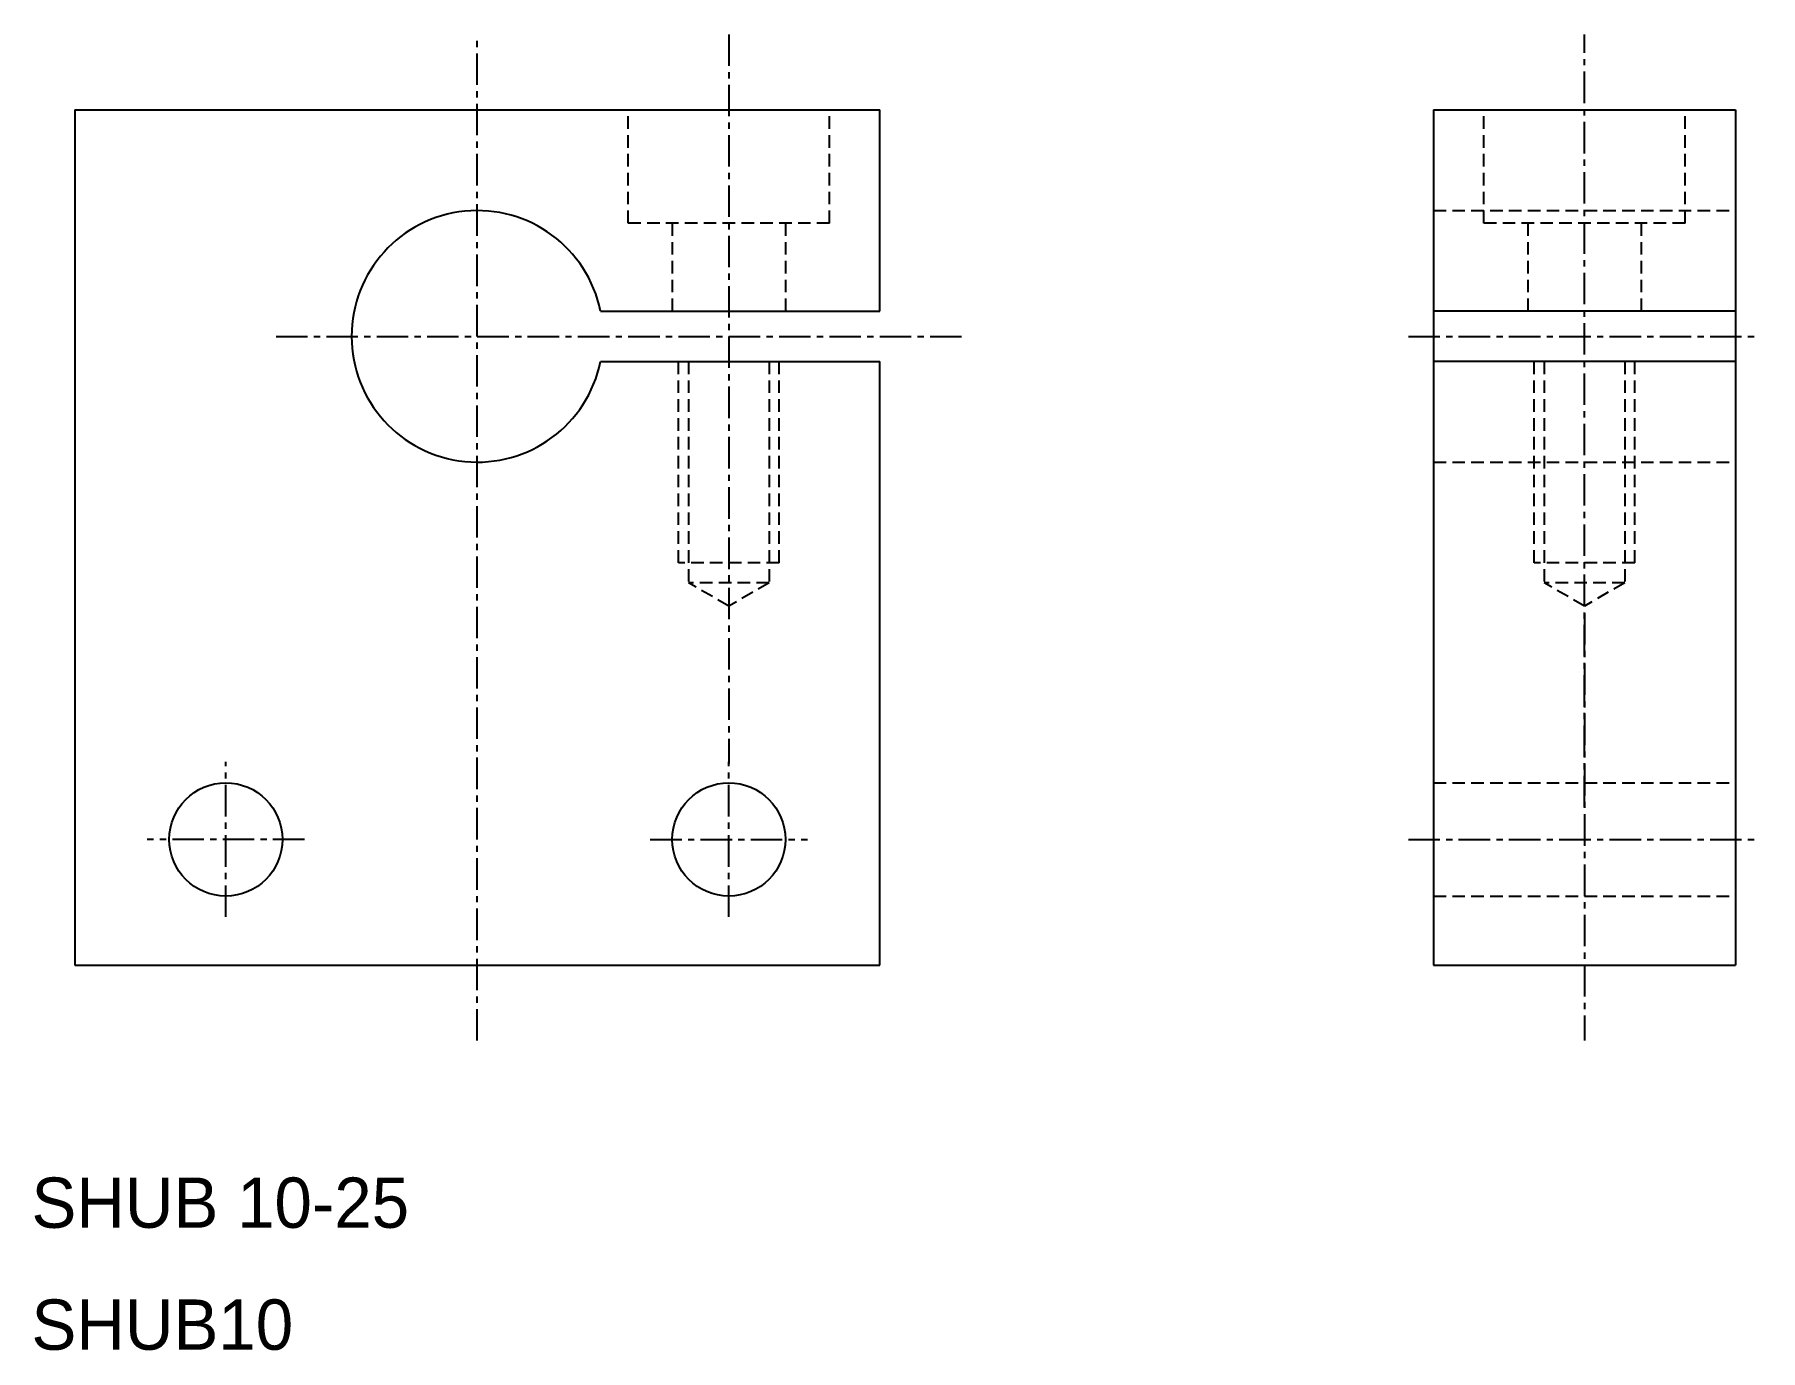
# Model space of a CAD drawing. Extents: x 23.2 to 91.8, y 37.8 to 90.1.
import ezdxf

# ---------------------------------------------------------------- set-up
doc = ezdxf.new("R2010")
doc.units = 0
doc.linetypes.add('CENTER', pattern=[2, 1.25, -0.25, 0.25, -0.25])
doc.linetypes.add('DASHED', pattern=[0.75, 0.5, -0.25])
doc.layers.get('0').update_dxf_attribs({"linetype": 'CONTINUOUS'})
doc.layers.add('CENTER', color=1, linetype='CENTER')

msp = doc.modelspace()

# ---------------------------------------------------------------- linework, layer by layer
at = {"color": 7, "linetype": 'CONTINUOUS'}
for p, q in [((24.759, 87.116), (24.759, 53.116)), ((24.759, 87.116), (56.759, 87.116)), ((56.759, 79.116), (56.759, 87.116)), ((78.775, 87.116), (78.775, 53.116)), ((78.775, 87.116), (90.775, 87.116)), ((90.775, 87.116), (90.775, 53.116)), ((45.658, 79.116), (56.759, 79.116)), ((90.775, 79.116), (78.775, 79.116)), ((45.658, 77.116), (56.759, 77.116)), ((56.759, 53.116), (56.759, 77.116)), ((90.775, 77.116), (78.775, 77.116)), ((24.759, 53.116), (56.759, 53.116)), ((78.775, 53.116), (90.775, 53.116))]:
    msp.add_line(p, q, dxfattribs=at)
at = {"color": 3, "linetype": 'DASHED'}
for p, q in [((46.759, 82.616), (46.759, 87.116)), ((54.759, 82.616), (54.759, 87.116)), ((80.775, 82.616), (80.775, 87.116)), ((88.775, 82.616), (88.775, 87.116)), ((78.775, 83.116), (90.775, 83.116)), ((54.759, 82.616), (46.759, 82.616)), ((48.509, 82.616), (48.509, 79.116)), ((53.009, 82.616), (53.009, 79.116)), ((88.775, 82.616), (80.775, 82.616)), ((82.525, 82.616), (82.525, 79.116)), ((87.025, 82.616), (87.025, 79.116)), ((48.759, 69.116), (48.759, 77.116)), ((49.159, 77.116), (49.159, 68.316)), ((52.359, 77.116), (52.359, 68.316)), ((52.759, 69.116), (52.759, 77.116)), ((82.775, 69.116), (82.775, 77.116)), ((83.175, 77.116), (83.175, 68.316)), ((86.375, 77.116), (86.375, 68.316)), ((86.775, 69.116), (86.775, 77.116)), ((78.775, 73.116), (90.775, 73.116)), ((52.759, 69.116), (48.759, 69.116)), ((86.775, 69.116), (82.775, 69.116)), ((52.359, 68.316), (49.159, 68.316)), ((50.759, 67.392), (49.159, 68.316)), ((52.359, 68.316), (50.759, 67.392)), ((86.375, 68.316), (83.175, 68.316)), ((84.775, 67.392), (83.175, 68.316)), ((86.375, 68.316), (84.775, 67.392)), ((78.775, 60.366), (90.775, 60.366)), ((78.775, 55.866), (90.775, 55.866))]:
    msp.add_line(p, q, dxfattribs=at)
at = {"color": 7, "linetype": 'CONTINUOUS'}
for centre in [(30.759, 58.116), (50.759, 58.116)]:
    msp.add_circle(centre, 2.25, dxfattribs=at)
msp.add_arc((40.759, 78.116), 5, 11.53696, 348.46304, dxfattribs=at)
at = {"layer": 'CENTER', "color": 1, "linetype": 'CENTER'}
for p, q in [((40.759, 50.116), (40.759, 90.116)), ((50.759, 90.116), (50.759, 61.139)), ((84.775, 59.392), (84.775, 90.116)), ((32.759, 78.116), (60.026, 78.116)), ((77.775, 78.116), (91.775, 78.116)), ((84.775, 67.116), (84.775, 50.116)), ((30.759, 55.032), (30.759, 61.2)), ((50.759, 55.032), (50.759, 61.2)), ((33.884, 58.116), (27.636, 58.116)), ((30.759, 58.116), (30.759, 58.116)), ((47.635, 58.116), (53.883, 58.116)), ((50.759, 58.116), (50.759, 58.116)), ((77.775, 58.116), (91.775, 58.116))]:
    msp.add_line(p, q, dxfattribs=at)

# ---------------------------------------------------------------- texts
at = {"color": 7, "linetype": 'CONTINUOUS'}
for s, p in [('SHUB 10-25', (23.032, 42.674)), ('SHUB10', (23.032, 37.826))]:
    msp.add_text(s, height=2, dxfattribs=at).set_placement(p)

doc.saveas('drawing.dxf')
